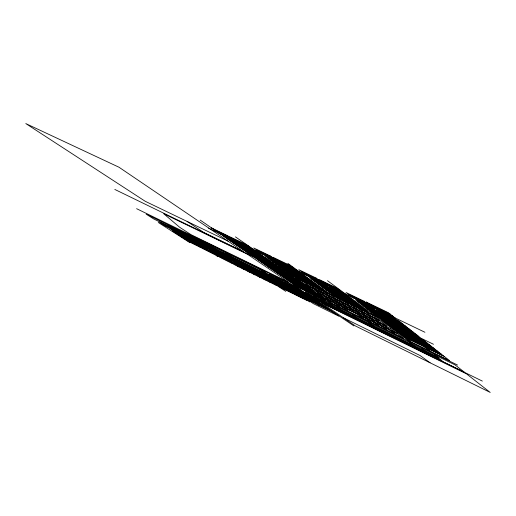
<?xml version="1.0" encoding="UTF-8"?>
<svg xmlns="http://www.w3.org/2000/svg" width="516" height="516" viewBox="0 0 516 516"><rect width="100%" height="100%" fill="white"/><g stroke="black" fill="none" stroke-linecap="round" stroke-linejoin="round"><path stroke-width="0.77" d="M210.457 251.002L206.29 248.364L200.518 245.661L213.476 253.975L202.143 248.248L185.121 237.212L212.27 250.524L231.652 263.25L220.016 257.316L210.457 251.002L220.99 256.175M269.455 279.962L269.829 280.02L266.714 278.072A6.269 0.329 27.7 0 0 266.05 277.711L259.664 274.577A6.192 0.329 27.7 0 0 259.355 274.486L269.436 280.968L257.684 275.112L243.842 265.998L272.603 280.098L293.456 293.836L282.104 288.244L269.455 279.962L280.839 285.522M268.81 279.285L274.905 281.613M200.853 245.713L193.287 241.14M209.361 250.086L214.888 252.221M259.922 274.673L246.532 267.236M251.357 271.261L239.572 265.05L230.542 259.393L241.959 265.076L255.82 274.196L229.078 260.999L214.108 251.421L224.363 256.368L231.49 261.212L239.966 265.418L239.579 265.056M223.892 257.774L230.355 260.528M367.96 303.382L390.141 314.089M208.509 228.156L424.932 332.272M228.117 241.172L145.267 201.311L25.8 123.576L119.022 167.249L243.978 251.918L203.859 232.548L187.115 221.441M256.278 249.783L272.642 257.684M275.363 258.993L292.011 267.03L296.732 270.474L280.22 262.502L272.9 257.213L289.592 265.263L292.011 267.03M301.144 271.435L318.256 279.691M321.113 281.072L338.548 289.482L342.837 292.753L325.577 284.413L318.836 279.369L336.361 287.825L338.548 289.482M348.365 294.294L366.231 302.918M213.798 229.485L218.455 232.658L234.219 240.275L227.775 235.78L211.547 227.956L213.798 229.485L229.865 237.237M232.477 238.502L248.415 246.19M370.482 305.362L392.695 316.089M258.806 251.582L275.086 259.445M277.808 260.761L294.378 268.759M303.479 273.151L320.52 281.381M323.358 282.755L340.708 291.127M216.14 231.078L232.052 238.766M234.645 240.017L250.531 247.686M350.596 296.01L368.385 304.601M225.311 237.334L253.001 256.194L266.288 262.663L238.495 243.255L223.047 235.786L225.311 237.334L240.598 244.726M243.152 245.958L258.819 253.543M328.64 287.444L311.903 279.343M351.828 299.59L334.903 291.398M249.299 250.26L264.818 257.781M365.534 307.484L382.717 315.818M261.07 261.689L273.919 267.901M276.46 269.165L290.953 276.17M264.94 264.327L277.711 270.507M279.904 271.532L294.326 278.511M267.404 257.697L283.445 265.456M330.956 288.444L348.055 296.713L368.934 312.599L352.647 304.679L329.182 287.109L346.339 295.41L348.055 296.713M357.401 301.234L374.906 309.71M286.677 267.159L303.002 275.054M378.596 311.728L400.951 322.552M227.556 238.863L242.675 246.177M245.21 247.403L260.838 254.969M332.723 289.766L349.751 298.003M359.065 302.511L376.499 310.954L394.521 325.054L377.841 316.934L355.724 299.944L373.3 308.445L376.512 310.961M270.365 259.8L286.309 267.52M289.166 268.946L305.414 276.821M314.167 281.014L330.84 289.089M229.775 240.372L244.739 247.622M247.274 248.841L262.831 256.381M380.95 313.573L403.351 324.429M361.232 304.182L378.57 312.573M291.63 270.726L307.8 278.556M316.418 282.671L333.013 290.708M231.974 241.869L246.796 249.054M273.299 261.883L289.173 269.578M383.014 315.192L405.447 326.067L419.972 337.438L397.288 326.396L376.216 309.858L398.513 320.636L405.447 326.067M337.058 293.011L353.912 301.176M363.387 305.833L380.66 314.205M234.167 243.365L248.828 250.473M251.331 251.679L266.778 259.167M275.241 263.263L291.056 270.932M318.636 284.297L335.142 292.301M294.068 272.48L310.161 280.285M339.18 294.597L355.976 302.737M385.059 316.798L407.53 327.699M253.324 253.072L268.726 260.548M320.41 285.606L336.851 293.578M237.412 245.571L251.847 252.576M278.111 265.308L293.849 272.945M296.468 274.209L312.496 281.988M255.31 254.465L270.661 261.909M322.165 286.896L338.548 294.842L349.996 303.389L334.013 295.61L309.561 277.621L326.402 285.767L338.554 294.849M387.077 318.385L409.581 329.305M341.282 296.171L357.981 304.272M367.656 309.11L384.743 317.405M298.848 275.931L314.792 283.665M240.604 247.751L254.814 254.652M257.271 255.833L272.577 263.263M280.943 267.32L296.61 274.925M323.906 288.18L340.238 296.1M388.58 319.565L411.104 330.498M343.359 297.726L359.994 305.801M369.746 310.716L386.736 318.965M259.226 257.2L274.473 264.605M301.202 277.627L317.076 285.329M390.541 321.107L413.116 332.072M283.748 269.32L299.325 276.879M326.486 290.076L342.721 297.958M345.423 299.274L361.974 307.304M261.154 258.548L276.357 265.94M371.804 312.303L388.716 320.513M303.524 279.298L319.32 286.973M390.677 322.048L373.836 313.857M392.612 323.558L375.848 315.405M383.878 321.449L400.139 329.324M424.99 341.36L402.835 330.627M386.329 323.274L402.506 331.111M405.195 332.42L427.177 343.069M283.297 273.867L297.648 280.814M268.759 266.933L281.459 273.08M388.742 325.067L404.828 332.872M407.505 334.175L429.318 344.752L443.612 355.937L422.856 345.83L400.287 328.692L422.849 339.683L429.325 344.752M286.644 276.17L300.918 283.084M391.122 326.847L407.124 334.613M409.781 335.903L431.447 346.417M272.519 269.494L285.135 275.602M393.469 328.595L409.388 336.322M412.032 337.612L433.543 348.055M289.94 278.434L304.137 285.316M276.215 272.009L288.773 278.098M414.258 339.302L435.614 349.674M293.191 280.672L307.31 287.522M279.865 274.499L292.333 280.549M296.397 282.871L310.451 289.695M283.445 276.937L295.855 282.962M299.557 285.045L313.547 291.843M244.12 250.144L258.077 256.929M347.449 300.789L363.928 308.794M392.495 322.642L415.096 333.626M246.9 252.034L260.657 258.729M263.083 259.896L278.221 267.249M286.528 271.287L302.015 278.814M329.027 291.946L345.185 299.796M305.827 280.956L321.552 288.599M248.944 253.433L262.547 260.051M264.972 261.225L280.072 268.559M288.347 272.583L303.782 280.091M349.467 302.299L365.863 310.271M394.424 324.151L417.07 335.161M331.543 293.791L347.603 301.602M250.989 254.827L264.424 261.36M266.862 262.541L281.904 269.855M290.16 273.873L305.543 281.355M308.104 282.6L323.764 290.218M351.061 303.492L367.405 311.445M395.856 325.28L418.528 336.303M433.472 344.269L114.81 189.443M326.544 296.552L387.039 326.002L380.208 320.958L305.349 284.503L313.58 290.244L326.544 296.552L318.559 290.94M395.785 330.324L404.776 337.025L420.295 344.578L397.539 327.357L381.008 319.307L395.785 330.324L411.626 338.019M398.081 332.033L413.832 339.689M416.451 340.966L437.652 351.273M400.339 333.717L416.012 341.34M418.611 342.605L439.664 352.847M402.57 335.374L418.166 342.966M420.753 344.23L441.657 354.402M286.993 279.35L299.306 285.335M302.673 287.193L316.585 293.952M290.469 281.723L302.718 287.676M305.743 289.302L319.591 296.036M293.888 284.052L306.078 289.986M308.774 291.385L322.558 298.093M136.598 208.683L457.595 365.064M282.678 280.769L269.01 274.099L275.699 278.556L302.937 291.863L296.552 287.541L282.678 280.769L289.224 285.161M279.711 281.226L291.927 287.173M294.339 288.405L306.756 294.442M282.536 283.11L294.7 289.031M297.087 290.25L309.452 296.268M285.329 284.967L297.429 290.863M299.815 292.088L312.103 298.067L320.088 303.473L307.31 297.126L291.74 286.664L303.911 292.52L312.103 298.067M288.076 286.806L300.138 292.682M270.087 278.105L281.865 283.845M302.499 293.888L314.734 299.848M272.751 279.859L284.503 285.593M290.798 288.618L302.802 294.468M305.156 295.674L317.34 301.615M275.409 281.613L287.09 287.309M303.976 292.295L436.078 356.775M438.684 358.181L311.535 296.068L305.24 291.779L454.996 364.838L464.387 372.191L443.47 361.961L434.401 354.789M278.924 281.497L158.27 222.467L189.933 242.701M313.064 298.325L482.344 381.092M278.014 283.329L289.657 289.012M280.601 285.038L292.198 290.702M283.161 286.722L294.707 292.366M252.963 272.003L263.837 277.311M272.035 281.652L283.374 287.193M285.683 288.392L297.19 294.01M255.614 273.751L266.604 279.117M274.596 283.329L285.89 288.85M288.186 290.044L299.648 295.649M277.131 284.987L288.38 290.489M290.669 291.675L302.073 297.255M279.633 286.625L290.837 292.108M293.114 293.288L304.485 298.854M175.685 232.968L185.928 237.992M216.346 252.872L227.046 258.123M233.206 261.141L244.107 266.488M178.794 234.954L188.998 239.959M219.048 254.627L229.71 259.858M235.851 262.87L246.706 268.197M298.77 293.926L325.048 306.833M192.036 241.907L183.335 236.334L172.531 230.962L185.167 239.037A38.926 1.89 28 0 1 185.618 239.334L186.199 239.721A39.461 1.909 28 0 1 186.631 240.005L189.649 242.043L200.318 247.338L192.036 241.907L181.871 236.909M301.099 295.481L327.267 308.336M212.947 252.647L223.667 257.91M303.395 297.01L329.466 309.826M215.411 254.272L226.298 259.619M306.749 299.241L332.652 311.986M244.32 268.765L270.371 281.581L275.918 285.2L233.587 264.224L229.31 261.322L244.32 268.765L249.66 272.267M217.842 255.878L228.504 261.115M343.559 317.875L420.043 355.505L430.112 362.8L490.2 392.424L466.464 373.836L321.571 302.905L355.485 325.996L430.112 362.8M184.754 238.773L194.79 243.707M187.353 240.488L197.499 245.487M194.603 243.3L205.245 248.564M239.024 266.966L234.032 263.618M244.397 269.649L239.166 266.185M197.151 244.971L208.019 250.389M199.666 246.622L210.767 252.195M248.783 269.249L259.89 275.002M190.146 240.43L201.479 246.358M239.063 265.108L249.783 271.3M180.555 233.787L186.876 237.837M169.958 227.066L176.524 231.271M164.849 224.57L171.454 228.794M175.421 231.271L181.78 235.341M180.258 232.097L186.734 236.27M168.242 224.937L175.505 229.607M185.715 236.309L191.991 240.346M175.092 229.575L181.613 233.761M179.484 230.426L186.65 235.051M196.145 241.417L202.324 245.403M185.457 234.638L191.894 238.792M173.847 227.672L181.058 232.323M190.914 238.85L197.144 242.868M195.951 239.766L202.291 243.881M185.167 233.193L192.275 237.799M201.408 243.991L207.548 247.97M190.688 237.192L197.073 241.327M212.012 249.183L218.062 253.117M201.24 242.352L207.535 246.448M190.881 235.986L197.938 240.566M206.69 246.577L212.792 250.537M202.427 241.617L209.373 246.158M206.568 244.952L212.811 249.028M196.635 238.792L203.639 243.352M262.18 275.905L285.825 291.379M217.313 250.202L223.467 254.24M208.258 244.461L215.146 248.976M211.921 247.57L218.12 251.621M233.767 259.832L239.624 263.689M222.751 252.859L228.833 256.865M228.678 257.342L234.567 261.206M249.538 271.332L254.872 274.835M202.756 246.706L217.952 256.697M238.889 262.341L244.694 266.172M228.201 255.523L234.258 259.516M254.801 273.919L260.103 277.408M216.552 250.982L231.826 261.064M244.1 264.889L249.841 268.694M225.989 253.117L232.697 257.548M233.696 258.206L239.695 262.18M265.424 279.143L270.616 282.587M260.103 276.524L265.347 279.995M259.477 268.578L309.652 301.925M244.771 263.624L250.673 267.546M249.344 267.456L255.039 271.242M239.218 260.909L245.165 264.856M259.903 272.629L265.514 276.376M250.266 266.308L256.11 270.21M254.594 270.029L260.264 273.803M304.814 296.145L309 298.957M275.815 277.421L282.433 281.846M311.819 300.338L319.61 305.569M289.592 284.142L296.042 288.489M263.799 272.919L269.513 276.763M293.546 285.142L353.931 325.938M200.202 220.113L298.525 287.567M235.438 236.876L332.201 303.976M320.43 300.596L326.015 304.505M313.335 295.733L319.12 299.77M333.562 302.55L340.915 307.704M302.421 281.039L310.864 286.96M311.961 287.722L320.036 293.385M323.474 295.784L331.156 301.17M309.187 284.335L317.501 290.185M329.937 298.932L337.503 304.259M327.802 304.201L333.31 308.071M321.029 299.48L326.725 303.485M336.445 302.105L343.888 307.368M341.321 306.33L348.532 311.412M328.789 303.266L334.394 307.233M315.998 287.651L324.177 293.443M325.228 294.185L333.072 299.731M322.855 290.992L330.911 296.719M331.943 297.448L339.657 302.937M342.992 305.291L350.319 310.503M336.606 307.085L342.121 311.006M329.756 294.352L337.683 300.015M338.702 300.744L346.294 306.169M349.584 308.504L356.788 313.651M357.033 313.98L363.961 318.927M364.986 317.856L371.772 322.732M336.703 297.732L344.495 303.331M345.507 304.059L352.97 309.419M356.214 311.735L363.303 316.824M343.695 301.138L351.357 306.672M352.351 307.394L359.691 312.69M362.896 314.992L369.862 320.017M352.441 314.805L357.769 318.649M372.997 321.758L379.641 326.564M350.738 304.569L358.265 310.032M359.246 310.748L366.457 315.986M369.617 318.269L376.461 323.235M366.476 323.093L371.533 326.77M381.079 325.699L387.574 330.427M357.827 308.02L365.218 313.418M366.186 314.128L373.274 319.301M376.39 321.565L383.111 326.473M287.825 263.341L329.131 293.501M364.954 311.49L372.223 316.83M373.178 317.534L380.131 322.642M383.201 324.887L389.799 329.73M389.225 329.666L395.578 334.329M368.547 322.661L373.674 326.422M374.448 326.989L379.408 330.621M327.486 280.691L410.42 342.082M382.485 330.917L387.348 334.503M398.765 338.87L403.422 342.372M424.687 346.939L430.415 351.293M407.008 342.895L411.562 346.352M409.891 342.837L414.503 346.365M422.069 348.777L426.519 352.235M261.367 274.506L264.211 276.737M202.614 245.706L204.659 247.506M234.632 262.934L235.754 264.334M258.735 270.449L258.232 270.287L263.882 274.009L275.957 279.917L269.926 275.918L258.735 270.449M270.642 278.808L229.549 258.748L223.615 254.859L265.205 275.221L270.642 278.808M305.266 296.12L293.578 290.469L276.711 279.227L289.644 285.638L305.266 296.12M366.283 302.06L372.945 307.297L395.211 318.056L388.425 312.741L366.283 302.06M270.152 255.891L253.724 247.97L261.322 253.369L277.505 261.186L270.152 255.891M315.986 277.995L298.79 269.7L305.788 274.854L322.745 283.039L315.992 278.001M364.077 301.221L346.094 292.546L352.325 297.332L370.03 305.891L364.077 301.221M246.28 244.681L230.291 236.973L236.792 241.52L252.634 249.17L246.28 244.681M256.794 252.111L241.056 244.494L268.72 263.844L283.723 271.145L256.794 252.111M281.497 264.05L265.392 256.265L291.953 275.151L307.291 282.613L281.497 264.05M300.564 273.274L284.155 265.34L309.832 283.852L325.448 291.45L300.564 273.274M247.041 253.995L163.707 213.74L179.607 227.227L191.094 234.722L288.915 282.368L247.041 253.995M270.216 265.359L257.02 258.935L297.719 286.657L309.832 292.559L270.216 265.359M287.528 273.79L272.642 266.54L312.057 293.643L325.777 300.325L287.528 273.79M372.139 314.992L295.7 277.769L304.266 283.748L379.273 320.262L372.139 314.992M390.057 328.228L317.069 292.662L324.874 298.106L396.533 333.013L390.057 328.228M397.391 333.646L325.86 298.796L333.355 304.021L403.609 338.238L397.391 333.646M444.347 356.517L405.608 337.645L411.691 342.173L449.655 360.665L444.347 356.517M262.199 270.784L146.163 214.166L153.633 218.919L268.946 275.26L262.199 270.784M254.698 268.475L159.773 222.086L166.416 226.331L261.876 273.029L254.698 268.475M435.678 356.904L312.49 296.719L318.585 300.867L441.064 360.787L435.678 356.904M217.371 251.808L170.319 228.775L176.711 232.858L223.364 255.717L217.371 251.808M279.214 282.078L267.191 276.195L295.365 294.778L306.872 300.441L279.214 282.078M320.997 304.085L294.507 291.089L313.27 303.595L338.877 316.198L320.997 304.085"/></g></svg>
